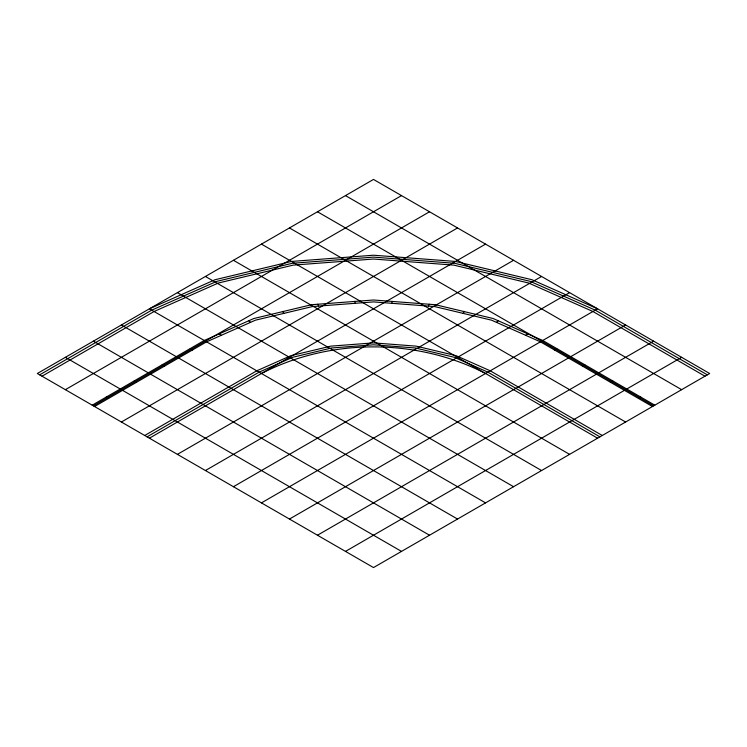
<?xml version="1.0" encoding="UTF-8"?>
<svg xmlns="http://www.w3.org/2000/svg" width="747" height="747" viewBox="0 0 747 747"><rect width="100%" height="100%" fill="white"/><g stroke="black" fill="none" stroke-linecap="round" stroke-linejoin="round"><path stroke-width="1.12" d="M391.886 303.31L392.147 301.386M428.433 306.093L429.198 304.244M463.056 313.367L464.307 311.62M496.447 322.359L498.174 320.734M525.692 335.31L527.868 333.844M39.684 374.845L151.734 310.154L216.686 281.386L292.329 263.289L373.5 257.127L454.671 263.289L530.314 281.386L595.266 310.154L707.316 374.845M42.019 376.199L154.069 311.508L218.339 283.029L293.179 265.129L373.5 259.032L453.821 265.129L528.661 283.029L592.931 311.508L704.981 376.199M65.362 389.673L401.512 195.602M92.208 405.173L204.258 340.483L253.831 318.521L311.555 304.72L373.5 300.005L435.445 304.72L493.169 318.521L542.742 340.483L654.792 405.173M93.375 405.845L429.525 211.775M94.542 406.517L206.592 341.827L255.474 320.174L312.405 306.559L373.5 301.909L434.595 306.559L491.526 320.174L540.408 341.827L652.458 406.517M121.388 422.018L457.537 227.947M144.731 435.492L256.781 370.801L290.966 355.656L330.781 346.141L373.5 342.892L416.219 346.141L456.034 355.656L490.219 370.801L602.269 435.492M147.066 436.846L259.116 372.155L292.619 357.309L331.631 347.981L373.5 344.797L415.369 347.981L454.381 357.309L487.884 372.155L599.934 436.846M149.4 438.19L485.55 244.12M177.412 454.363L513.562 260.292M205.425 470.535L541.575 276.465M233.438 486.708L569.587 292.637M261.45 502.88L597.6 308.81L531.967 279.733L455.53 261.45L373.5 255.213L291.47 261.45L215.033 279.733L149.4 308.81L485.55 502.88M554.414 349.913L556.748 348.569M289.462 519.053L625.612 324.982M582.427 366.086L584.761 364.741M317.475 535.226L653.625 341.155M610.439 382.259L612.773 380.914M345.488 551.398L681.637 357.327M638.452 398.431L640.786 397.087M261.45 373.5C330.342 338.017 416.658 338.017 485.55 373.5M345.488 195.602L681.637 389.673M317.475 211.775L653.625 405.845M289.462 227.947L625.612 422.018M261.45 244.12L597.6 438.19M233.438 260.292L569.587 454.363M205.425 276.465L541.575 470.535M177.412 292.637L513.562 486.708M190.252 348.569L192.586 349.913M121.388 324.982L457.537 519.053M162.239 364.741L164.573 366.086M93.375 341.155L429.525 535.226M134.227 380.914L136.561 382.259M65.362 357.327L401.512 551.398M106.214 397.087L108.548 398.431M219.132 333.844L221.308 335.31M248.826 320.734L250.553 322.359M282.534 311.406L283.944 313.367M317.802 304.244L318.567 306.093M354.853 301.386L355.114 303.31M373.5 179.429L37.35 373.5L373.5 567.571L709.65 373.5L373.5 179.429"/></g></svg>
